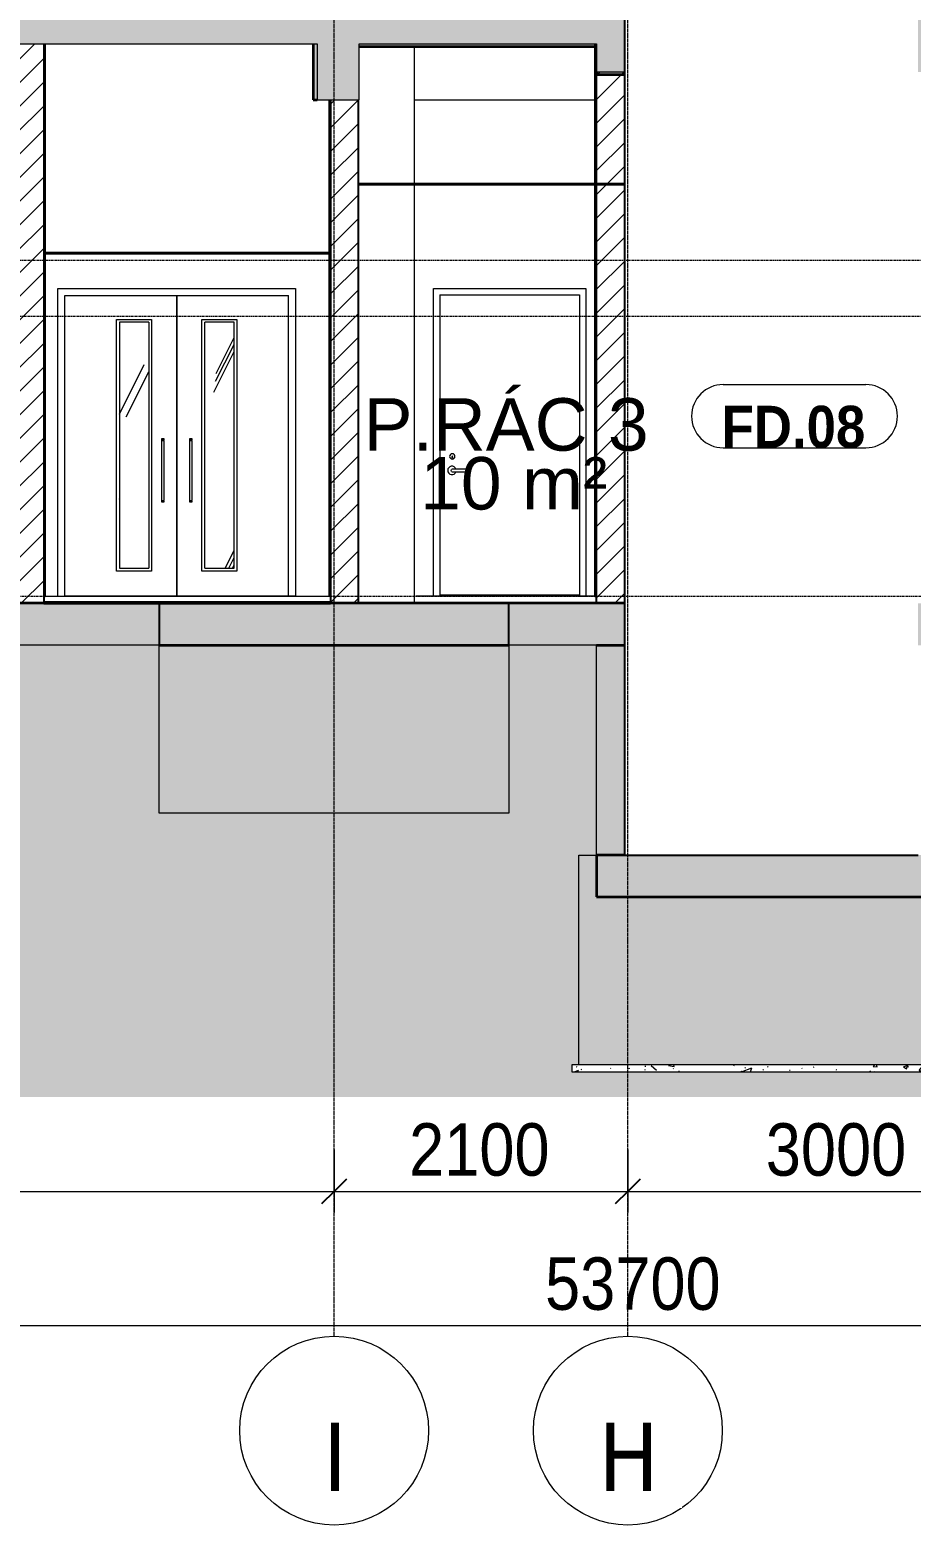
# Model space of a CAD drawing. Header units: millimetres. Extents: x 3451 to 201731, y -8641 to 35300.
# Drawn here: x 144916 to 151216, y -8641 to 2050 of the extents above; entities that cross this region are included whole.
import ezdxf

# ---------------------------------------------------------------- set-up
doc = ezdxf.new("R2010")
doc.units = ezdxf.units.MM
doc.linetypes.add('Centre', pattern=[31.75, 6.35, -4.7625, 15.875, -4.7625])
doc.linetypes.add('Grid Line', pattern=[22.225, 12.7, -3.175, 3.175, -3.175])
for name, color, linetype, lineweight in [('0-2', 50, 'Continuous', 5), ('A-ANNO-DIMS', 211, 'Continuous', 9), ('A-ANNO-DIMS-150', 211, 'Continuous', 9), ('A-AREA-IDEN', 2, 'Continuous', 9), ('A-CLNG-1', 13, 'Continuous', 25), ('A-DETL-GENF-1', 7, 'Continuous', 9), ('A-DETL-GENF-3', 9, 'Continuous', 9), ('A-DETL-GENF-4', 253, 'Continuous', 9), ('A-DETL-MEDM', 33, 'Continuous', 25), ('A-DETL-THIN', 151, 'Continuous', 9), ('A-DOOR', 31, 'Continuous', 9), ('A-DOOR-FRAM', 31, 'Continuous', 9), ('A-DOOR-IDEN', 31, 'Continuous', 9), ('A-FLOR', 192, 'Continuous', 9), ('A-FLOR-1', 10, 'Continuous', 35), ('A-FLOR-3', 192, 'Continuous', 35), ('A-FLOR-LEVL-2', 51, 'Centre', 9), ('A-FLOR-PATT-1', 7, 'Continuous', 9), ('A-FLOR-PATT-3', 8, 'Continuous', 9), ('A-WALL', 113, 'Continuous', 9), ('A-WALL-1', 113, 'Continuous', 25), ('A-WALL-PATT-1', 7, 'Continuous', 9), ('A-WALL-PATT-4', 111, 'Continuous', 9), ('L-SITE-WALL-1', 250, 'Continuous', 25), ('S-BEAM-1', 12, 'Continuous', 5), ('S-BEAM-2', 10, 'Continuous', 35), ('S-BEAM-3', 7, 'Continuous', 9), ('S-FNDN-1', 32, 'Continuous', 5), ('S-FNDN-2', 250, 'Continuous', 25), ('S-GRID-1', 1, 'Grid Line', 9), ('S-GRID-IDEN', 1, 'Continuous', 9)]:
    doc.layers.add(name, color=color, linetype=linetype, lineweight=lineweight)
doc.styles.add('Arial_1', font='arial.ttf', dxfattribs={"height": 375})
doc.styles.add('Arial_B_1', font='arialbd.ttf', dxfattribs={"width": 0.9, "height": 300})
doc.styles.add('Tahoma_B_1', font='tahomabd.ttf', dxfattribs={"height": 487.5})
doc.styles.add('UTM Avo', font='', dxfattribs={"width": 0.9, "height": 375})
doc.styles.get('UTM Avo').set_extended_font_data('UTM Avo')
doc.dimstyles.new('1_Dim_chi_tiet_2_5', dxfattribs={"dimscale": 304.8, "dimtxt": 374.737856, "dimasz": 0.590551, "dimexe": 0.492126, "dimexo": 0.0625, "dimgap": 0.049213, "dimtad": 1, "dimdec": 0, "dimrnd": 5, "dimzin": 0, "dimdsep": 46, "dimtxsty": 'UTM Avo', "dimblk1": 'OBLIQUE', "dimblk2": 'OBLIQUE', "dimsah": 1, "dimcen": 0.09, "dimdle": 0.492126, "dimazin": 0, "dimtfac": 1, "dimtdec": 4, "dimtix": 1, "dimtmove": 0, "dimatfit": 3, "dimfxl": 0.984252, "dimfxlon": 1, "dimtvp": 1, "dimtolj": 1, "dimtzin": 0, "dimarcsym": 2})
pattern_1 = [(45, (148640.78, 14125), (-84.8528, 84.8528), [])]
pattern_2 = [(63.435, (-50196.8, 14229.33), (-0.001, 1524), [532.46, -2875.3]), (63.435, (-51720.8, 14229.33), (-0.001, 1524), [532.46, -2875.3]), (63.435, (-49467.24, 14523.8), (-0.001, 1524), [532.46, -2875.3]), (63.435, (-50991.24, 14523.8), (-0.001, 1524), [532.46, -2875.3]), (63.435, (-49577.66, 14419.83), (-0.001, 1524), [532.46, -2875.3]), (63.435, (-51101.66, 14419.83), (-0.001, 1524), [532.46, -2875.3]), (63.435, (-49690.2, 15015.1), (-0.001, 1524), [258.8, -3148.97]), (63.435, (-51214.2, 15015.1), (-0.001, 1524), [258.8, -3148.97]), (63.435, (-49763.8, 14922.95), (-0.001, 1524), [532.46, -2875.3]), (63.435, (-51287.8, 14922.95), (-0.001, 1524), [532.46, -2875.3]), (63.435, (-49750.84, 14989.1), (-0.001, 1524), [532.46, -2875.3]), (63.435, (-51274.84, 14989.1), (-0.001, 1524), [532.46, -2875.3]), (63.435, (-50365.7, 14698.94), (-0.001, 1524), [532.46, -2875.3]), (63.435, (-51889.7, 14698.94), (-0.001, 1524), [532.46, -2875.3]), (63.435, (-50352.7, 14776.9), (-0.001, 1524), [532.46, -2875.3]), (63.435, (-51876.7, 14776.9), (-0.001, 1524), [532.46, -2875.3]), (63.435, (-50349.2, 14833.1), (-0.001, 1524), [532.46, -2875.3]), (63.435, (-51873.2, 14833.1), (-0.001, 1524), [532.46, -2875.3])]

# ---------------------------------------------------------------- blocks, each defined once
blk = doc.blocks.new('NCV_TKTC_KET CAU_rvt-2-TKCS_MẶT CẮT D')
at = {"layer": 'A-FLOR-PATT-1'}
h = blk.add_hatch(color=256, dxfattribs=at)
h.paths.add_polyline_path([(-58470, 1930), (-56833, 1930), (-56833, 1950), (-58635, 1950), (-58635, 1930)])
h.paths.add_polyline_path([(-24867, 1930), (-24837, 1930), (-24837, 1950), (-28837, 1950), (-28837, 1930), (-25817, 1930)])
h.paths.add_polyline_path([(-66835, 1930), (-65032, 1930), (-65032, 1950), (-66835, 1950)])
h.paths.add_polyline_path([(-53358, 1930), (-51662, 1930), (-51662, 1950), (-53358, 1950), (-53358, 1930)])
h = blk.add_hatch(color=256, dxfattribs=at)
h.paths.add_polyline_path([(-27123, -2350), (-24537, -2350), (-24537, -2050), (-49362, -2050), (-49362, -2350), (-27187, -2350)])
h.paths.add_polyline_path([(-77404, -2350), (-69762, -2350), (-69762, -2050), (-78236, -2050), (-78236, -2350)])
h.paths.add_polyline_path([(-64262, -2350), (-51462, -2350), (-51462, -2050), (-64262, -2050)])
blk.add_hatch(color=256, dxfattribs=at).paths.add_polyline_path([(-49162, -4150), (-49162, -3850), (-51662, -3850), (-51662, -4150), (-49327, -4150)])
at = {"layer": 'A-WALL-PATT-1'}
blk.add_hatch(color=256, dxfattribs=at).paths.add_polyline_path([(-51662, -3850), (-51462, -3850), (-51462, -2350), (-51662, -2350), (-51662, -3550)])
at = {"layer": 'S-BEAM-1'}
for points in [[(-53658, 1550), (-53658, 1950), (-53687, 1950), (-53687, 1550)], [(-51462, 1730), (-51462, 1750), (-51662, 1750), (-51662, 1730)]]:
    blk.add_hatch(color=256, dxfattribs=at).paths.add_polyline_path(points)
at = {"layer": 'S-FNDN-1'}
for points in [[(-53246, -3550), (-52287, -3550), (-52287, -2050), (-54787, -2050), (-54787, -3550), (-53899, -3550)], [(-49037, -5350), (-49037, -3850), (-51787, -3850), (-51787, -5350), (-49162, -5350)]]:
    blk.add_hatch(color=256, dxfattribs=at).paths.add_polyline_path(points)
at = {"layer": 'A-FLOR-1'}
for p, q in [((-53358, 1930), (-51662, 1930)), ((-51462, -2050), (-64262, -2050)), ((-54787, -2350), (-52287, -2350)), ((-51662, -2350), (-51462, -2350)), ((-51462, -3850), (-51662, -3850)), ((-51662, -3850), (-51662, -4150)), ((-51662, -4150), (-49162, -4150))]:
    blk.add_line(p, q, dxfattribs=at)
at = {"layer": 'L-SITE-WALL-1'}
for p, q in [((-51462, -2350), (-51662, -2350)), ((-51662, -3850), (-51462, -3850))]:
    blk.add_line(p, q, dxfattribs=at)
at = {"layer": 'S-BEAM-2'}
for p, q in [((-53687, 1950), (-53687, 1550)), ((-51662, 1750), (-51662, 1730)), ((-51662, 1730), (-51462, 1730)), ((-53687, 1550), (-53658, 1550))]:
    blk.add_line(p, q, dxfattribs=at)
at = {"layer": 'S-BEAM-3'}
blk.add_line((-52962, 1550), (-51672, 1550), dxfattribs=at)
at = {"layer": 'S-FNDN-2'}
for p, q in [((-52287, -2050), (-54787, -2050)), ((-54787, -2050), (-54787, -2350)), ((-52287, -2350), (-52287, -2050)), ((-51462, -3850), (-51662, -3850))]:
    blk.add_line(p, q, dxfattribs=at)
blk = doc.blocks.new('FD_07 - FD_07-1700x2200-CỬA ĐI 2 CÁNH-V374-TKCS_MẶT CẮT D')
at = {"layer": 'A-DOOR'}
h = blk.add_hatch(dxfattribs=at)
h.set_pattern_fill('FP_34', color=256, style=0, pattern_type=2)
h.set_pattern_definition(pattern_2)
h.paths.add_polyline_path([(-55072, -1800), (-54862, -1800), (-54862, -40), (-55072, -40), (-55072, -1590)])
h = blk.add_hatch(dxfattribs=at)
h.set_pattern_fill('FP_34', color=256, style=0, pattern_type=2)
h.set_pattern_definition(pattern_2)
h.paths.add_polyline_path([(-54462, -1800), (-54252, -1800), (-54252, -40), (-54462, -40), (-54462, -1590)])
for p, q in [((-54662, -2000), (-54662, 150)), ((-54662, 150), (-54662, -2000)), ((-55092, -20), (-54842, -20)), ((-55092, -1820), (-55092, -20)), ((-55072, -40), (-55072, -1800)), ((-54862, -40), (-55072, -40)), ((-54862, -40), (-54862, -1800)), ((-54842, -20), (-54842, -1820)), ((-54482, -20), (-54232, -20)), ((-54482, -1820), (-54482, -20)), ((-54252, -40), (-54462, -40)), ((-54462, -1800), (-54462, -40)), ((-54252, -1800), (-54252, -40)), ((-54232, -20), (-54232, -1820)), ((-54772, -875), (-54772, -881)), ((-54752, -875), (-54772, -875)), ((-54772, -881), (-54752, -881)), ((-54772, -885), (-54772, -1315)), ((-54772, -885), (-54752, -885)), ((-54770, -881), (-54770, -885)), ((-54754, -885), (-54754, -881)), ((-54752, -881), (-54752, -875)), ((-54752, -1315), (-54752, -885)), ((-54572, -875), (-54572, -881)), ((-54552, -875), (-54572, -875)), ((-54572, -881), (-54552, -881)), ((-54572, -885), (-54572, -1315)), ((-54572, -885), (-54552, -885)), ((-54570, -881), (-54570, -885)), ((-54554, -885), (-54554, -881)), ((-54552, -881), (-54552, -875)), ((-54552, -1315), (-54552, -885)), ((-54772, -1315), (-54752, -1315)), ((-54772, -1319), (-54772, -1325)), ((-54772, -1319), (-54752, -1319)), ((-54772, -1325), (-54752, -1325)), ((-54770, -1315), (-54770, -1319)), ((-54754, -1319), (-54754, -1315)), ((-54752, -1325), (-54752, -1319)), ((-54572, -1315), (-54552, -1315)), ((-54572, -1319), (-54572, -1325)), ((-54572, -1319), (-54552, -1319)), ((-54572, -1325), (-54552, -1325)), ((-54570, -1315), (-54570, -1319)), ((-54554, -1319), (-54554, -1315)), ((-54552, -1325), (-54552, -1319)), ((-55072, -1800), (-54862, -1800)), ((-54462, -1800), (-54252, -1800)), ((-54842, -1820), (-55092, -1820)), ((-54232, -1820), (-54482, -1820)), ((-55512, -2000), (-53812, -2000)), ((-54662, -2000), (-55462, -2000)), ((-53862, -2000), (-54662, -2000))]:
    blk.add_line(p, q, dxfattribs=at)
at = {"layer": 'A-DOOR-FRAM'}
for p, q in [((-55462, -2000), (-55462, 150)), ((-55462, 150), (-53862, 150)), ((-53862, -2000), (-53862, 150)), ((-55512, -2000), (-55462, -2000)), ((-53812, -2000), (-53862, -2000))]:
    blk.add_line(p, q, dxfattribs=at)
blk = doc.blocks.new('FD_02 - FD_03 - FD_02-KY THUAT-1000x2200mm-2441917-TKCS_MẶT CẮT D')
at = {"layer": 'A-DOOR'}
for p, q in [((-52693, -1012), (-52693, -1002)), ((-52691, -1012), (-52693, -1012)), ((-52691, -1002), (-52691, -1012)), ((-52572, -1090), (-52677, -1090)), ((-52677, -1110), (-52572, -1110)), ((-52572, -1090), (-52572, -1100)), ((-52572, -1100), (-52572, -1110)), ((-52782, -1990), (-51782, -1990))]:
    blk.add_line(p, q, dxfattribs=at)
at = {"layer": 'A-DOOR', "flags": 128}
for points in [[(-52677, -1090), (-52678, -1090), (-52678, -1090), (-52679, -1090), (-52679, -1090), (-52680, -1090), (-52681, -1090), (-52681, -1090), (-52682, -1090), (-52682, -1090), (-52683, -1090), (-52683, -1090), (-52684, -1090), (-52684, -1090), (-52685, -1090), (-52685, -1090), (-52686, -1090), (-52686, -1090), (-52687, -1090), (-52687, -1090), (-52688, -1090), (-52688, -1090), (-52689, -1090), (-52689, -1090), (-52689, -1090), (-52690, -1090), (-52690, -1090), (-52690, -1090), (-52691, -1090), (-52691, -1090), (-52691, -1090), (-52691, -1090), (-52691, -1090), (-52692, -1090), (-52692, -1090), (-52692, -1090), (-52692, -1090), (-52692, -1090), (-52692, -1090), (-52692, -1090)], [(-52692, -1110), (-52692, -1110), (-52692, -1110), (-52692, -1110), (-52692, -1110), (-52692, -1110), (-52692, -1110), (-52691, -1110), (-52691, -1110), (-52691, -1110), (-52691, -1110), (-52691, -1110), (-52690, -1110), (-52690, -1110), (-52690, -1110), (-52689, -1110), (-52689, -1110), (-52689, -1110), (-52688, -1110), (-52688, -1110), (-52687, -1110), (-52687, -1110), (-52687, -1110), (-52686, -1110), (-52686, -1110), (-52685, -1110), (-52685, -1110), (-52684, -1110), (-52684, -1110), (-52683, -1110), (-52682, -1110), (-52682, -1110), (-52681, -1110), (-52681, -1110), (-52680, -1110), (-52680, -1110), (-52679, -1110), (-52678, -1110), (-52678, -1110), (-52677, -1110), (-52677, -1110)]]:
    blk.add_lwpolyline(points, dxfattribs=at)
at = {"layer": 'A-DOOR'}
for centre, radius, start, end in [((-52692, -1000), 19, 360, 180), ((-52692, -1000), 19, 180, 360), ((-52692, -1000), 2.5, 292.9918, 246.5794), ((-52695, -1100), 30, 18.9279, 180), ((-52695, -1100), 30, 180, 341.2838), ((-52692, -1100), 10, 135, 180), ((-52692, -1100), 10, 180, 225), ((-52692, -1100), 10, 75, 105), ((-52692, -1100), 10, 255, 285)]:
    blk.add_arc(centre, radius, start, end, dxfattribs=at)
at = {"layer": 'A-DOOR-FRAM'}
for p, q in [((-52782, 155), (-52782, -2000)), ((-52782, 155), (-51782, 155)), ((-51782, 155), (-51782, -2000)), ((-52782, -2000), (-52827, -2000)), ((-51782, -2000), (-51737, -2000))]:
    blk.add_line(p, q, dxfattribs=at)
blk = doc.blocks.new('Grid - M_Grid Head - Circle-353313-TKCS_MẶT CẮT D')
at = {"layer": 'S-GRID-IDEN'}
blk.add_circle((-17237, -7966), 675, dxfattribs=at)
blk = doc.blocks.new('STN_Door Tag - STN_Door Tag-1788670-TKCS_MẶT CẮT D')
at = {"layer": 'A-DOOR-IDEN'}
for p, q in [((-46888, 30934), (-45868, 30934)), ((-46888, 30481), (-45868, 30481))]:
    blk.add_line(p, q, dxfattribs=at)
for centre, start, end in [((-46888, 30708), 90, 270), ((-45868, 30708), 270, 90)]:
    blk.add_arc(centre, 226, start, end, dxfattribs=at)
blk = doc.blocks.new('DIMBLOCK73-TKCS_MẶT CẮT D')
at = {"layer": 'A-ANNO-DIMS-150'}
for p, q in [((138891, -5955), (138891, -6405)), ((138891, -6255), (138891, -5955)), ((147091, -5955), (147091, -6405)), ((147091, -6255), (147091, -5955)), ((138891, -6255), (147091, -6255))]:
    blk.add_line(p, q, dxfattribs=at)
at = {"layer": 'A-ANNO-DIMS-150', "lineweight": 25}
for p, q in [((138891, -6255), (138981, -6165)), ((147091, -6255), (147181, -6165)), ((138891, -6255), (138801, -6345)), ((147091, -6255), (147001, -6345))]:
    blk.add_line(p, q, dxfattribs=at)
at = {"layer": 'A-ANNO-DIMS-150', "color": 0, "insert": (142477, -5768), "char_height": 375, "width": 1232.47, "attachment_point": 1, "line_spacing_factor": 1.110334, "style": 'UTM Avo'}
blk.add_mtext('8200', dxfattribs=at)
blk = doc.blocks.new('_Oblique')
at = {"color": 0, "linetype": 'ByBlock', "lineweight": -2}
blk.add_line((-0.5, -0.5), (0.5, 0.5), dxfattribs=at)
blk = doc.blocks.new('DIMBLOCK74-TKCS_MẶT CẮT D')
at = {"layer": 'A-ANNO-DIMS-150'}
for p, q in [((147091, -5955), (147091, -6405)), ((147091, -6255), (147091, -5955)), ((149191, -5955), (149191, -6405)), ((149191, -6255), (149191, -5955)), ((147091, -6255), (149191, -6255))]:
    blk.add_line(p, q, dxfattribs=at)
at = {"layer": 'A-ANNO-DIMS-150', "lineweight": 25}
for p, q in [((147091, -6255), (147181, -6165)), ((149191, -6255), (149281, -6165)), ((147091, -6255), (147001, -6345)), ((149191, -6255), (149101, -6345))]:
    blk.add_line(p, q, dxfattribs=at)
at = {"layer": 'A-ANNO-DIMS-150', "color": 0, "insert": (147627, -5768), "char_height": 375, "width": 1232.47, "attachment_point": 1, "line_spacing_factor": 1.110334, "style": 'UTM Avo'}
blk.add_mtext('2100', dxfattribs=at)
blk = doc.blocks.new('DIMBLOCK75-TKCS_MẶT CẮT D')
at = {"layer": 'A-ANNO-DIMS-150'}
for p, q in [((149191, -5955), (149191, -6405)), ((149191, -6255), (149191, -5955)), ((152191, -5955), (152191, -6405)), ((152191, -6255), (152191, -5955)), ((149191, -6255), (152191, -6255))]:
    blk.add_line(p, q, dxfattribs=at)
at = {"layer": 'A-ANNO-DIMS-150', "lineweight": 25}
for p, q in [((149191, -6255), (149281, -6165)), ((152191, -6255), (152281, -6165)), ((149191, -6255), (149101, -6345)), ((152191, -6255), (152101, -6345))]:
    blk.add_line(p, q, dxfattribs=at)
at = {"layer": 'A-ANNO-DIMS-150', "color": 0, "insert": (150177, -5768), "char_height": 375, "width": 1232.47, "attachment_point": 1, "line_spacing_factor": 1.110334, "style": 'UTM Avo'}
blk.add_mtext('3000', dxfattribs=at)
blk = doc.blocks.new('DIMBLOCK86-TKCS_MẶT CẮT D')
at = {"layer": 'A-ANNO-DIMS-150'}
for p, q in [((122391, -6915), (122391, -7365)), ((122391, -7215), (122391, -6915)), ((176091, -6915), (176091, -7365)), ((176091, -7215), (176091, -6915)), ((122241, -7215), (176241, -7215))]:
    blk.add_line(p, q, dxfattribs=at)
at = {"layer": 'A-ANNO-DIMS-150', "lineweight": 25}
for p, q in [((122391, -7215), (122481, -7125)), ((176091, -7215), (176181, -7125)), ((122391, -7215), (122301, -7305)), ((176091, -7215), (176001, -7305))]:
    blk.add_line(p, q, dxfattribs=at)
at = {"layer": 'A-ANNO-DIMS-150', "color": 0, "insert": (148599, -6727), "char_height": 375, "width": 1540.59, "attachment_point": 1, "line_spacing_factor": 1.110334, "style": 'UTM Avo'}
blk.add_mtext('53700', dxfattribs=at)

msp = doc.modelspace()

# ---------------------------------------------------------------- hatches: boundary and pattern name
at = {"layer": 'A-DETL-GENF-1'}
h = msp.add_hatch(color=256, dxfattribs=at)
h.paths.add_polyline_path([(160443.5, 1550), (160692.2, 1550), (160692.2, 1950), (167092.5, 1950), (167092.5, 1700), (167692.5, 1700), (167692.5, 1950), (171492.9, 1950), (171492.9, 1750), (171692.9, 1750), (171692.9, 1950), (175790.9, 1950), (175790.9, 1550), (176090.9, 1550), (176090.9, 2150), (151265.9, 2150), (151265.9, 1750), (151465.9, 1750), (151465.9, 1950), (154892.5, 1950), (154892.5, 1750), (155092.5, 1750), (155092.5, 1950), (156090.8, 1950), (156090.8, 1550), (156392.5, 1550), (156392.5, 1950), (160390.5, 1950), (160390.5, 1550)])
h.paths.add_polyline_path([(138892.2, 1550), (139044.6, 1550), (139044.6, 1950), (143794.6, 1950), (143794.6, 1750), (143994.6, 1750), (143994.6, 1950), (146969.9, 1950), (146969.9, 1550), (147269.9, 1550), (147269.9, 1950), (148965.9, 1950), (148965.9, 1750), (149165.9, 1750), (149165.9, 2150), (128994.6, 2150), (128994.6, 1750), (129194.6, 1750), (129194.6, 1950), (130594.7, 1950), (130594.7, 1550), (130894.7, 1550), (130894.7, 1950), (135595.5, 1950), (135595.5, 1750), (135794.6, 1750), (135794.6, 1950), (138744.6, 1950), (138744.6, 1550)])
h.paths.add_polyline_path([(127790, 1750), (127910.9, 1750), (127910.9, 2150), (127710.9, 2150), (127710.9, 1750)])
at = {"layer": 'A-DETL-GENF-3'}
h = msp.add_hatch(dxfattribs=at)
h.set_pattern_fill('FP_82', color=256, style=0, pattern_type=2)
h.set_pattern_definition([(0, (148640.8, 14125), (725.805, 725.805), [725.805, -725.805]), (0, (148640.8, 14397.2), (725.805, 725.805), [725.805, -725.805]), (0, (148640.8, 14669.35), (725.805, 725.805), [725.805, -725.805]), (90, (148731.5, 14760.1), (-725.805, 725.805), [725.805, -725.805]), (90, (149003.7, 14760.1), (-725.805, 725.805), [725.805, -725.805]), (90, (149275.9, 14760.1), (-725.805, 725.805), [725.805, -725.805])])
h.paths.add_polyline_path([(166321.1, -5581.5), (194403.2, -5581.5), (194403.2, 100), (189739.6, 100), (189739.6, 200), (185739.6, 350), (183390.9, 350), (183390.9, 650), (176090.9, 650), (176090.9, -2050), (177441.1, -2050), (177441.1, -3550), (177491.1, -3550), (177491.1, -3600.5), (173410.9, -3600.5), (173410.9, -3550), (173441.1, -3550), (173441.1, -2350), (169742.1, -2350), (169742.1, -3550), (169792.1, -3550), (169792.1, -3600.5), (165690.9, -3600.5), (165690.9, -3550), (165742.1, -3550), (165742.1, -2350), (162740.5, -2350), (162740.5, -3550), (162790.5, -3550), (162790.5, -3600.5), (158689.8, -3600.5), (158689.8, -3550), (158740.5, -3550), (158740.5, -2350), (157057.2, -2350), (157057.2, -3550), (157066.6, -3550), (157066.6, -3600.5), (155816.6, -3600.5), (155816.6, -3550), (155824.2, -3550), (155824.2, -2350), (151465.9, -2350), (151465.9, -3850), (151590.9, -3850), (151590.9, -5350), (151640.9, -5350), (151640.9, -5400), (148790.9, -5400), (148790.9, -5350), (148840.9, -5350), (148840.9, -3850), (148965.9, -3850), (148965.9, -2350), (148341, -2350), (148341, -3550), (145841, -3550), (145841, -2350), (140691, -2350), (140691, -3550), (140741, -3550), (140741, -3600), (137041, -3600), (137041, -3550), (137091, -3550), (137091, -2350), (136663.9, -2350), (136663.9, -2750), (136263.9, -2750), (136263.9, -2350), (132490.9, -2350), (132490.9, -3550), (132540.9, -3550), (132540.9, -3600), (128840.9, -3600), (128840.9, -3550), (128890.9, -3550), (128890.9, -2350), (123224.1, -2350), (123224.1, -3550), (123274.1, -3550), (123274.1, -3600), (120874.1, -3600), (120874.1, -3550), (120924.1, -3550), (120924.1, -2050), (122390.9, -2050), (122390.9, -50), (121209.6, -50), (115209.6, -250), (114209.6, -250), (114209.6, -200), (110810.1, -200), (110810.1, -5581.5), (165668.1, -5581.5)])
h = msp.add_hatch(dxfattribs=at)
h.set_pattern_fill('FP_83', color=256, style=0, pattern_type=2)
h.set_pattern_definition([(50, (148640.78, 14125), (327.9314, -28.6906), [34.29, -377.19]), (355, (148640.8, 14125), (-63.4373, 343.9026), [27.432, -301.752]), (100.451, (148668.1, 14122.6), (264.4966, 315.2094), [29.142, -320.562]), (46.184, (148640.8, 14216.44), (487.9424, -75.6775), [51.435, -565.785]), (96.636, (148681.45, 14210.13), (427.324, 445.37), [43.713, -480.843]), (351.184, (148640.8, 14216.44), (427.329, 445.365), [41.148, -452.628]), (21, (148686.5, 14193.58), (272.906, -184.0777), [34.29, -377.19]), (326, (148686.5, 14193.58), (111.244, 331.539), [27.432, -301.752]), (71.451, (148709.25, 14178.24), (384.1505, 147.458), [29.142, -320.562]), (37.5, (148640.78, 14125), (5.56, 152.19915), [5.029, -293.065, 5.029, -301.295, -302.895]), (37.5, (148640.78, 14125), (5.56, 152.19915), [-604.418, 5.029, -297.866]), (7.5, (148640.78, 14125), (120.2759, 180.3249), [5.029, -169.621, 5.029, -286.207, -115.443]), (7.5, (148640.78, 14125), (120.2759, 180.3249), [-465.887, 5.029, -110.414]), (327.5, (148538.83, 14125), (244.06366, -10.3123), [5.029, -109.271, 5.029, -351.587, -473.202]), (327.5, (148538.83, 14125), (244.06366, -10.3123), [-470.916, 5.029, -468.173]), (317.5, (148493.1, 14125), (266.6327, 45.7678), [5.029, -143.561, 5.029, -231.8, -336.042]), (317.5, (148493.1, 14125), (266.6327, 45.7678), [-385.42, 5.029, -331.013])])
h.paths.add_polyline_path([(151300.5, -5400), (151640.9, -5400), (151640.9, -5350), (148790.9, -5350), (148790.9, -5400), (149994.4, -5400)])
at = {"layer": 'A-DETL-GENF-4'}
h = msp.add_hatch(dxfattribs=at)
h.set_pattern_fill('FP_35', color=256, style=0, pattern_type=2)
h.set_pattern_definition([(50, (148640.8, 14125), (1093.104, -95.634), [114.3, -1257.3]), (355, (148640.8, 14125), (-211.46, 1146.34), [91.44, -1005.84]), (100.451, (148731.9, 14117), (881.656, 1050.7), [97.14, -1068.54]), (46.184, (148640.8, 14429.8), (1626.475, -252.26), [171.45, -1885.95]), (96.636, (148776.3, 14408.8), (1424.42, 1484.57), [145.71, -1602.81]), (351.184, (148640.8, 14429.8), (1424.43, 1484.55), [137.16, -1508.76]), (21, (148793.2, 14353.6), (909.686, -613.59), [114.3, -1257.3]), (326, (148793.2, 14353.6), (370.81, 1105.13), [91.44, -1005.84]), (71.451, (148869, 14302.5), (1280.503, 491.53), [97.14, -1068.54]), (37.5, (148640.8, 14125), (18.531, 507.33), [50.292, -943.356, 50.292, -970.788, -1009.65]), (37.5, (148640.8, 14125), (18.531, 507.33), [-2014.728, 50.292, -959.358]), (7.5, (148640.8, 14125), (400.918, 601.084), [50.292, -531.876, 50.292, -920.496, -384.81]), (7.5, (148640.8, 14125), (400.918, 601.084), [-1552.956, 50.292, -334.518]), (327.5, (148300.93, 14125), (813.545, -34.374), [50.292, -330.708, 50.292, -1138.428, -1577.34]), (327.5, (148300.93, 14125), (813.545, -34.374), [-1569.72, 50.292, -1527.048]), (317.5, (148148.5, 14125), (888.775, 152.56), [50.292, -445.008, 50.292, -739.14, -1120.14]), (317.5, (148148.5, 14125), (888.775, 152.56), [-1284.73, 50.29, -1069.85])])
h.paths.add_polyline_path([(151300.5, -5400), (151640.9, -5400), (151640.9, -5350), (148790.9, -5350), (148790.9, -5400), (149994.4, -5400)])
at = {"layer": 'A-FLOR-PATT-3'}
h = msp.add_hatch(dxfattribs=at)
h.set_pattern_fill('FP_33', color=256, style=0, pattern_type=2)
h.set_pattern_definition([(0, (148640.78, 14125), (609.6, 152.4), [50.292, -406.908, 50.292, -406.908, -2438.4]), (0, (148640.78, 14125), (609.6, 152.4), [-914.4, 50.292, -864.108, 50.292, -406.908, -1066.8]), (0, (148640.78, 14125), (609.6, 152.4), [-2286, 50.292, -254.508, 50.292, -711.708]), (120, (148869.38, 14201.2), (-436.7823, 451.7291), [50.292, -406.908, 50.292, -2845.308]), (120, (148869.38, 14201.2), (-436.7823, 451.7291), [-507.492, -406.908, 50.292, -864.108, -1524]), (120, (148869.38, 14201.2), (-436.7823, 451.7291), [-1828.8, 50.292, -406.908, 50.292, -1016.508]), (120, (148869.38, 14201.2), (-436.7823, 451.7291), [-2336.292, -254.508, 50.292, -711.708]), (240, (148945.58, 14506), (-172.8177, -604.1291), [50.292, -406.908, 50.292, -406.908, -2438.4]), (240, (148945.58, 14506), (-172.8177, -604.1291), [-914.4, 50.292, -864.108, 50.292, -406.908, -1066.8]), (240, (148945.58, 14506), (-172.8177, -604.1291), [-2286, 50.292, -254.508, 50.292, -711.708])])
h.paths.add_polyline_path([(145015.9, -2050), (147065.9, -2050), (147065.9, -2045), (145015.9, -2045)])
at = {"layer": 'A-WALL-PATT-4'}
h = msp.add_hatch(dxfattribs=at)
h.set_pattern_fill('FP_32', color=256, style=0, pattern_type=2)
h.set_pattern_definition(pattern_1)
h.paths.add_polyline_path([(145015.9, -2050), (145015.9, 1950), (144815.9, 1950), (144815.9, -2050)])
h = msp.add_hatch(dxfattribs=at)
h.set_pattern_fill('FP_32', color=256, style=0, pattern_type=2)
h.set_pattern_definition(pattern_1)
h.paths.add_polyline_path([(149165.9, -2050), (149165.9, 1750), (148965.9, 1750), (148965.9, -2050)])
h = msp.add_hatch(dxfattribs=at)
h.set_pattern_fill('FP_32', color=256, style=0, pattern_type=2)
h.set_pattern_definition(pattern_1)
h.paths.add_polyline_path([(147265.9, -2050), (147265.9, 1550), (147065.9, 1550), (147065.9, -2050)])

# ---------------------------------------------------------------- linework, layer by layer
at = {"layer": 'A-CLNG-1'}
for p, q in [((149162.7, 950), (147265.9, 950)), ((147265.9, 945), (149162.7, 945)), ((149162.7, 945), (149162.7, 950)), ((147065.9, 455), (145015.9, 455)), ((145015.9, 450), (147065.9, 450)), ((147065.9, 450), (147065.9, 455))]:
    msp.add_line(p, q, dxfattribs=at)
at = {"layer": 'A-DETL-MEDM'}
for p, q in [((149165.9, 30600), (149165.9, -3850)), ((149165.9, -3850), (151265.9, -3850))]:
    msp.add_line(p, q, dxfattribs=at)
at = {"layer": 'A-DETL-THIN'}
for p, q in [((143994.6, 1950), (146969.9, 1950)), ((146969.9, 1950), (146969.9, 1550)), ((147269.9, 1550), (147269.9, 1950)), ((147269.9, 1950), (148965.9, 1950)), ((148965.9, 1950), (148965.9, 1750)), ((148965.9, 1750), (149165.9, 1750)), ((146969.9, 1550), (147269.9, 1550)), ((145841, -2350), (140691, -2350)), ((145841, -3550), (145841, -2350)), ((148965.9, -2350), (148341, -2350)), ((148341, -2350), (148341, -3550)), ((148965.9, -3850), (148965.9, -2350)), ((148341, -3550), (145841, -3550)), ((148840.9, -5350), (148840.9, -3850)), ((148840.9, -3850), (148965.9, -3850)), ((149090.9, -5350), (148790.9, -5350)), ((148790.9, -5350), (148790.9, -5400)), ((148790.9, -5400), (151640.9, -5400)), ((151590.9, -5350), (149090.9, -5350))]:
    msp.add_line(p, q, dxfattribs=at)
at = {"layer": 'A-FLOR'}
for p, q in [((147065.9, 325.5), (147055.6, 325.5)), ((147055.6, -74.5), (147065.9, -74.5)), ((147065.9, -300), (147055.6, -300)), ((147065.9, -550), (147055.6, -550))]:
    msp.add_line(p, q, dxfattribs=at)
at = {"layer": 'A-FLOR-3'}
for p, q in [((147065.9, -2045), (145015.9, -2045)), ((145015.9, -2045), (145015.9, -2050)), ((145015.9, -2050), (147065.9, -2050)), ((147065.9, -2050), (147065.9, -2045))]:
    msp.add_line(p, q, dxfattribs=at)
at = {"layer": 'A-FLOR-LEVL-2'}
for p, q in [((198239.7, 400), (106972.4, 400)), ((196334.7, 0), (106972.4, 0)), ((106972.4, -2000), (196334.7, -2000))]:
    msp.add_line(p, q, dxfattribs=at)
at = {"layer": 'A-WALL'}
for p, q in [((147665.9, 950), (147665.9, 1930)), ((147055.6, 455), (147055.6, 1550)), ((147665.9, -2050), (147665.9, 945)), ((147055.6, -2000), (147055.6, 450)), ((145115.9, -2000), (145115.9, 200)), ((145115.9, 200), (146815.9, 200)), ((146815.9, 200), (146815.9, -2000)), ((147800.8, -2000), (147800.8, 200)), ((147800.8, 200), (148890.8, 200)), ((148890.8, 200), (148890.8, -2000)), ((145025.9, -2000), (145115.9, -2000)), ((146815.9, -2000), (147055.6, -2000)), ((148955.9, -2000), (147675.9, -2000))]:
    msp.add_line(p, q, dxfattribs=at)
at = {"layer": 'A-WALL-1'}
for p, q in [((145015.9, 1950), (145015.9, -2045)), ((145025.9, -2000), (145025.9, 1950)), ((148955.9, 1950), (148955.9, -2000)), ((148965.9, -2050), (148965.9, 1750)), ((147065.9, 1550), (147065.9, -2045)), ((147265.9, -2050), (147265.9, 1550)), ((145015.9, -2000), (145025.9, -2000)), ((148955.9, -2000), (148965.9, -2000)), ((144815.9, -2050), (145015.9, -2050)), ((147065.9, -2050), (147265.9, -2050)), ((148965.9, -2050), (149165.9, -2050))]:
    msp.add_line(p, q, dxfattribs=at)
at = {"layer": 'S-GRID-1'}
for p, q in [((147090.9, -3541.4), (147090.9, 30542.5)), ((149190.9, -3541.4), (149190.9, 30542.5)), ((147090.9, -7291.4), (147090.9, -3541.4)), ((149190.9, -7291.4), (149190.9, -3541.4))]:
    msp.add_line(p, q, dxfattribs=at)

# ---------------------------------------------------------------- block references
at = {"layer": '0-2'}
msp.add_blockref('NCV_TKTC_KET CAU_rvt-2-TKCS_MẶT CẮT D', (200627.8, 0), dxfattribs=at)
at = {"layer": 'A-DOOR'}
for name in ['FD_07 - FD_07-1700x2200-CỬA ĐI 2 CÁNH-V374-TKCS_MẶT CẮT D', 'FD_02 - FD_03 - FD_02-KY THUAT-1000x2200mm-2441917-TKCS_MẶT CẮT D']:
    msp.add_blockref(name, (200627.8, 0), dxfattribs=at)
at = {"layer": 'A-DOOR-IDEN'}
msp.add_blockref('STN_Door Tag - STN_Door Tag-1788670-TKCS_MẶT CẮT D', (196760.3, -31420.1), dxfattribs=at)
at = {"layer": 'S-GRID-IDEN'}
for p in [(164327.8, 0), (166427.8, 0)]:
    msp.add_blockref('Grid - M_Grid Head - Circle-353313-TKCS_MẶT CẮT D', p, dxfattribs=at)

# ---------------------------------------------------------------- texts
at = {"layer": 'A-AREA-IDEN', "char_height": 375, "line_spacing_factor": 0.936439, "style": 'Arial_1'}
for s, insert, width, attachment_point in [('\\pt7.5,15,22.5,30,37.5,45,52.5,60,67.5,75,82.5,90,97.5,105,112.5,120,127.5,135,142.5,150,157.5,165,172.5,180,187.5,195,202.5,210,217.5,225,232.5,240;P.RÁC 3', (148320.8, -964.1), 2044.5, 8), ('\\pt7.5,15,22.5,30,37.5,45,52.5,60,67.5,75,82.5,90,97.5,105,112.5,120,127.5,135,142.5,150,157.5,165,172.5,180,187.5,195,202.5,210,217.5,225,232.5,240;10 m²', (148375.2, -1194.6), 1359, 5)]:
    msp.add_mtext(s, dxfattribs=dict(at, insert=insert, width=width, attachment_point=attachment_point))
at = {"layer": 'A-DOOR-IDEN', "insert": (150374.9, -790), "char_height": 300, "width": 1054.35, "attachment_point": 5, "line_spacing_factor": 0.936439, "style": 'Arial_B_1'}
msp.add_mtext('\\pt6.75,13.5,20.25,27,33.75,40.5,47.25,54,60.75,67.5,74.25,81,87.75,94.5,101.25,108,114.75,121.5,128.25,135,141.75,148.5,155.25,162,168.75,175.5,182.25,189,195.75,202.5,209.25,216;FD.08', dxfattribs=at)

# ---------------------------------------------------------------- dimensions: what is measured, and where the dimension line sits
at = {"layer": 'A-ANNO-DIMS'}
for base, p1, p2, override, picture, middle in [((147090.9, -6254.8), (138890.9, -5954.8), (147090.9, -5954.8), {"dimpost": '<>', "dimfxl": 8200}, 'DIMBLOCK73-TKCS_MẶT CẮT D', (142990.9, -6045.7)), ((149190.9, -6254.8), (147090.9, -5954.8), (149190.9, -5954.8), {"dimpost": '<>', "dimfxl": 2100}, 'DIMBLOCK74-TKCS_MẶT CẮT D', (148140.9, -6045.7)), ((152190.9, -6254.8), (149190.9, -5954.8), (152190.9, -5954.8), {"dimpost": '<>', "dimfxl": 3000}, 'DIMBLOCK75-TKCS_MẶT CẮT D', (150690.9, -6045.7)), ((176090.9, -7214.5), (122390.9, -6914.5), (176090.9, -6914.5), {"dimpost": '<>', "dimfxl": 53700}, 'DIMBLOCK86-TKCS_MẶT CẮT D', (149240.9, -7005.5))]:
    dim = msp.add_linear_dim(base=base, p1=p1, p2=p2, dimstyle='1_Dim_chi_tiet_2_5', override=override, dxfattribs=at)
    dim.commit()
    dim.dimension.update_dxf_attribs({"geometry": picture, "text_midpoint": middle})

# ---------------------------------------------------------------- next in the draw order: texts
at = {"layer": 'S-GRID-IDEN', "char_height": 487.5, "attachment_point": 5, "line_spacing_factor": 0.996129, "style": 'Tahoma_B_1', "bg_fill": 3, "box_fill_scale": 1.25, "bg_fill_color": 256, "bg_fill_true_color": 13158600, "bg_fill_transparency": 0}
for s, insert, width in [('\\pt1904.99887,3809.99775,5715.0015,7620.00037,9524.99925,11429.99813,13335.00187,15240.00075,17144.99962,19049.9985,20955.00225,22860.00112,24765,26669.99887,28574.99775,30480.0015,32385.00037,34289.99925,36194.99812,38100.00187,40005.00075,41909.99962,43814.9985,45720.00225,47625.00112,49530,51434.99887,53339.99775,55245.0015,57150.00037,59054.99925,60959.99812;I', (147097.9, -8153.6), 327), ('\\pt1904.99887,3809.99775,5715.0015,7620.00037,9524.99925,11429.99813,13335.00187,15240.00075,17144.99962,19049.9985,20955.00225,22860.00112,24765,26669.99887,28574.99775,30480.0015,32385.00037,34289.99925,36194.99812,38100.00187,40005.00075,41909.99962,43814.9985,45720.00225,47625.00112,49530,51434.99887,53339.99775,55245.0015,57150.00037,59054.99925,60959.99812;H', (149197.2, -8153.6), 516)]:
    msp.add_mtext(s, dxfattribs=dict(at, insert=insert, width=width))

doc.saveas('drawing.dxf')
